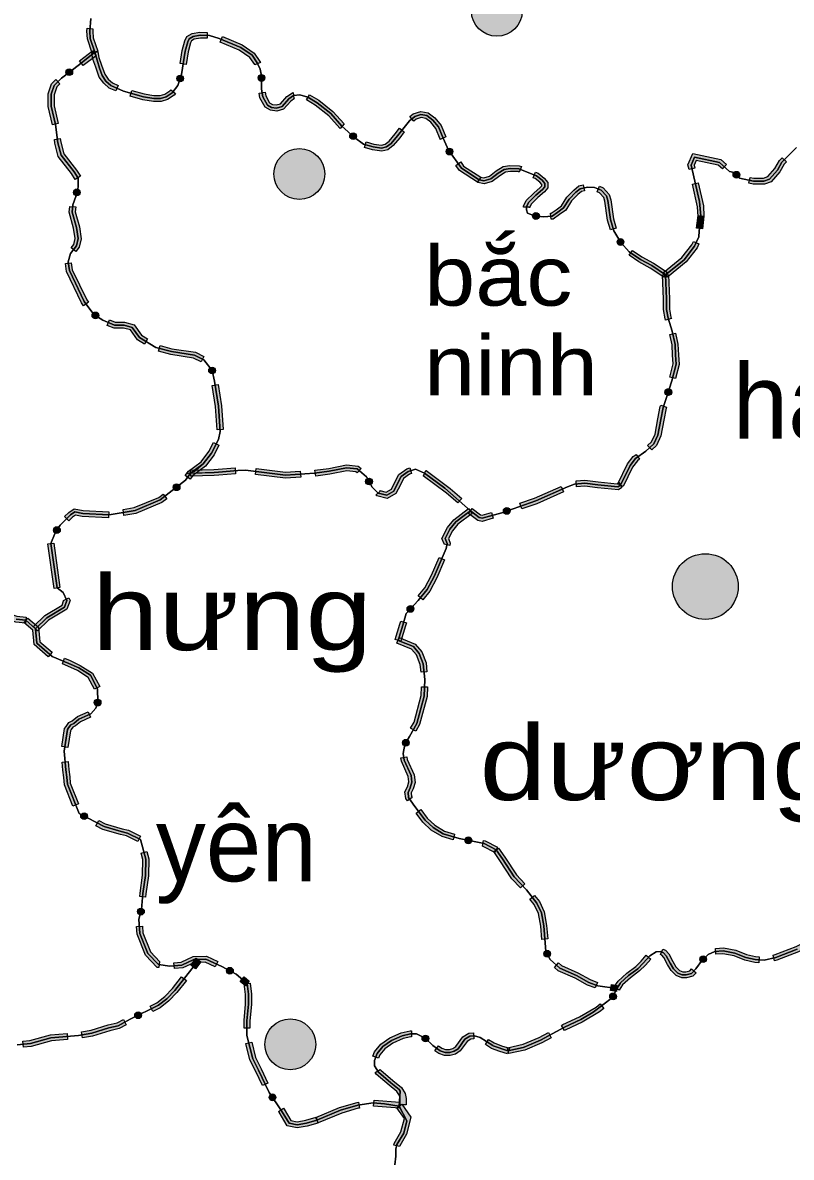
# Model space of a CAD drawing. Header units: metres. Extents: x -835890 to 1024355, y 79891 to 2211954.
# Drawn here: x -219920 to -168490, y 1838822 to 1914782 of the extents above; entities that cross this region are included whole.
import ezdxf
from ezdxf.enums import TextEntityAlignment as Align

# ---------------------------------------------------------------- set-up
doc = ezdxf.new("R2010")
doc.units = ezdxf.units.M
doc.header["$LTSCALE"] = 2200
for name, color, linetype, lineweight in [('10', 7, 'Continuous', 13), ('12', 7, 'Continuous', 13), ('13', 7, 'Continuous', 13), ('14', 7, 'Continuous', 13), ('16', 7, 'Continuous', 13), ('37', 7, 'Continuous', 13), ('8', 7, 'Continuous', 13)]:
    doc.layers.add(name, color=color, linetype=linetype, lineweight=lineweight)
doc.layers.add('3', color=7, linetype='Continuous')

msp = doc.modelspace()

# ---------------------------------------------------------------- hatches: boundary and pattern name
at = {"layer": '37'}
for points in [[(-215219, 1914376), (-215231, 1914217), (-215198, 1913773), (-214901, 1912875), (-215281, 1912749), (-215594, 1913694), (-215632, 1914217), (-215618, 1914405)], [(-209383, 1912048), (-209247, 1912922), (-209066, 1913557), (-208947, 1913853), (-208572, 1914055), (-208059, 1914153), (-207574, 1914136), (-207588, 1913736), (-208029, 1913752), (-208436, 1913674), (-208630, 1913570), (-208687, 1913428), (-208856, 1912836), (-208987, 1911987)], [(-206545, 1913854), (-205232, 1913296), (-204429, 1912742), (-204049, 1912194), (-204016, 1912124), (-204377, 1911953), (-204396, 1911993), (-204717, 1912454), (-205425, 1912944), (-206701, 1913485)], [(-216126, 1912229), (-215250, 1912892), (-215009, 1912573), (-215885, 1911910)], [(-214893, 1912841), (-214835, 1912448), (-214645, 1911940), (-214434, 1911329), (-214202, 1911000), (-213915, 1910751), (-213523, 1910580), (-213683, 1910214), (-214131, 1910409), (-214501, 1910729), (-214794, 1911145), (-215021, 1911804), (-215225, 1912347), (-215289, 1912783)], [(-216624, 1911602, 1), (-216983, 1911330, 1)], [(-209315, 1911255, 1), (-209453, 1910827, 1)], [(-203938, 1910860, 1), (-203938, 1911310, 1)], [(-217929, 1907946), (-218208, 1909180), (-218208, 1910027), (-217985, 1910696), (-217712, 1910969), (-217429, 1910687), (-217635, 1910480), (-217808, 1909962), (-217808, 1909224), (-217539, 1908034)], [(-212607, 1910250), (-211788, 1910009), (-211138, 1909904), (-210723, 1909904), (-210407, 1909997), (-210065, 1910225), (-210009, 1910297), (-209694, 1910050), (-209790, 1909928), (-210236, 1909630), (-210665, 1909504), (-211170, 1909504), (-211877, 1909618), (-212721, 1909867)], [(-203699, 1910121), (-203659, 1909882), (-203397, 1909414), (-203206, 1909307), (-202957, 1909274), (-202679, 1909355), (-202243, 1909834), (-201876, 1910096), (-201821, 1910102), (-201780, 1909704), (-201729, 1909709), (-201976, 1909533), (-202459, 1909003), (-202926, 1908866), (-203334, 1908920), (-203691, 1909120), (-204042, 1909747), (-204093, 1910056)], [(-200722, 1909956), (-200112, 1909585), (-199169, 1908844), (-198419, 1908005), (-198419, 1908005), (-198688, 1907709), (-198704, 1907723), (-199444, 1908551), (-200340, 1909256), (-200930, 1909614)], [(-194011, 1908496), (-193785, 1908679), (-193288, 1908836), (-192785, 1908755), (-192332, 1908403), (-191927, 1907902), (-191611, 1907133), (-191611, 1907134), (-191975, 1906967), (-191978, 1906974), (-192275, 1907696), (-192614, 1908115), (-192950, 1908376), (-193258, 1908426), (-193592, 1908321), (-193759, 1908186)], [(-197647, 1907033, 1), (-197980, 1907336, 1)], [(-196934, 1906815), (-196425, 1906657), (-195912, 1906578), (-195664, 1906645), (-195406, 1906847), (-195005, 1907333), (-194697, 1907716), (-194385, 1907466), (-194694, 1907081), (-195125, 1906559), (-195481, 1906279), (-195890, 1906170), (-196515, 1906267), (-197053, 1906433)], [(-216400, 1904295), (-216647, 1904683), (-217538, 1905816), (-217769, 1906708), (-217803, 1906972), (-217406, 1907024), (-217376, 1906784), (-217171, 1905997), (-216320, 1904914), (-216063, 1904510)], [(-191226, 1905969, 1), (-191488, 1906335, 1)], [(-173103, 1904990), (-173387, 1905244), (-174849, 1905558), (-174991, 1905235), (-174944, 1905034), (-175334, 1904944), (-175410, 1905274), (-175085, 1906017), (-173199, 1905613), (-172836, 1905288)], [(-190612, 1905456), (-190417, 1905185), (-189261, 1904438), (-189478, 1904102), (-190698, 1904890), (-190937, 1905223)], [(-189232, 1904415), (-189264, 1904446), (-189061, 1904402), (-188687, 1904510), (-188228, 1904864), (-187769, 1905154), (-187315, 1905230), (-186691, 1905206), (-186542, 1905146), (-186691, 1904775), (-186775, 1904809), (-187290, 1904828), (-187624, 1904773), (-187998, 1904536), (-188503, 1904146), (-189048, 1903990), (-189458, 1904078), (-189508, 1904126)], [(-168816, 1905457), (-168958, 1905316), (-169255, 1904788), (-169835, 1904135), (-170283, 1903972), (-171038, 1903972), (-171323, 1904033), (-171239, 1904424), (-170996, 1904372), (-170353, 1904372), (-170067, 1904476), (-169582, 1905022), (-169279, 1905560), (-169099, 1905740)], [(-185614, 1904775), (-185428, 1904700), (-185025, 1904383), (-184792, 1904091), (-184792, 1903733), (-185000, 1903466), (-185448, 1903085), (-185901, 1902632), (-186019, 1902396), (-186019, 1902424), (-186419, 1902424), (-186419, 1902490), (-186230, 1902868), (-185719, 1903379), (-185291, 1903744), (-185192, 1903871), (-185192, 1903951), (-185309, 1904097), (-185630, 1904350), (-185763, 1904403)], [(-172315, 1904771, 1), (-172011, 1904439, 1)], [(-216239, 1903639, 1), (-216348, 1903202, 1)], [(-184597, 1902022), (-184559, 1902025), (-184232, 1902255), (-183871, 1902517), (-183508, 1903093), (-183049, 1903575), (-182718, 1903855), (-182419, 1903920), (-182334, 1903529), (-182536, 1903486), (-182774, 1903284), (-183191, 1902846), (-183573, 1902238), (-184000, 1901930), (-184418, 1901634), (-184568, 1901623)], [(-181327, 1903831), (-181086, 1903728), (-180674, 1903290), (-180569, 1902923), (-180394, 1901653), (-180207, 1901030), (-180591, 1900915), (-180786, 1901568), (-180962, 1902840), (-181032, 1903087), (-181321, 1903393), (-181485, 1903464)], [(-174721, 1904059), (-174368, 1902520), (-174332, 1901831), (-174731, 1901809), (-174766, 1902464), (-175111, 1903970)], [(-216681, 1899715), (-216509, 1899939), (-216410, 1900334), (-216521, 1901035), (-216805, 1902088), (-216772, 1902481), (-216373, 1902447), (-216400, 1902124), (-216129, 1901119), (-216003, 1900316), (-216141, 1899761), (-216364, 1899471)], [(-185355, 1901816, 1), (-185802, 1901866, 1)], [(-174823, 1901031), (-174730, 1901877), (-174333, 1901834), (-174425, 1900988)], [(-179800, 1899908, 1), (-180031, 1900294, 1)], [(-177035, 1898060), (-175809, 1899051), (-175142, 1899919), (-175045, 1900133), (-174680, 1899969), (-174796, 1899712), (-175521, 1898769), (-176784, 1897749)], [(-179121, 1899541), (-178482, 1899108), (-177716, 1898692), (-176797, 1898070), (-177021, 1897739), (-177924, 1898350), (-178691, 1898766), (-179345, 1899209)], [(-215844, 1895835), (-215983, 1896021), (-216994, 1898129), (-217065, 1898657), (-216668, 1898710), (-216606, 1898245), (-215639, 1896229), (-215524, 1896075)], [(-176709, 1897912), (-176650, 1896289), (-176650, 1895610), (-176540, 1895060), (-176516, 1894979), (-176899, 1894863), (-176929, 1894962), (-177050, 1895570), (-177050, 1896281), (-177109, 1897897)], [(-215243, 1895310, 1), (-214868, 1895061, 1)], [(-211767, 1893266), (-212249, 1893560), (-212708, 1894209), (-213167, 1894341), (-213811, 1894341), (-214258, 1894520), (-214110, 1894891), (-213734, 1894741), (-213111, 1894741), (-212462, 1894555), (-211971, 1893858), (-211559, 1893608)], [(-176234, 1894003), (-176073, 1893263), (-176034, 1892553), (-175993, 1891904), (-176237, 1890960), (-176624, 1891060), (-176396, 1891943), (-176433, 1892529), (-176471, 1893209), (-176625, 1893918)], [(-207983, 1892074), (-208490, 1892328), (-210014, 1892562), (-210835, 1892784), (-210731, 1893170), (-209931, 1892954), (-208367, 1892714), (-207804, 1892432)], [(-207387, 1891678, 1), (-207111, 1891323, 1)], [(-206916, 1887530), (-207025, 1889085), (-207242, 1890493), (-206846, 1890554), (-206627, 1889130), (-206517, 1887558)], [(-176784, 1889837, 1), (-176650, 1890267, 1)], [(-176847, 1889038), (-176869, 1888976), (-177020, 1888181), (-177218, 1887114), (-177515, 1886477), (-177833, 1886181), (-178105, 1886474), (-177844, 1886717), (-177602, 1887237), (-177413, 1888255), (-177256, 1889081), (-177224, 1889171)], [(-209042, 1884459), (-208825, 1884757), (-207980, 1885390), (-207455, 1886070), (-207149, 1886681), (-206791, 1886502), (-207114, 1885856), (-207697, 1885102), (-208538, 1884473), (-208719, 1884224)], [(-178642, 1885551), (-178786, 1885450), (-179110, 1885032), (-179749, 1883735), (-180108, 1883912), (-179451, 1885246), (-179065, 1885742), (-178873, 1885878)], [(-208688, 1884815), (-207129, 1884864), (-206838, 1884887), (-205703, 1884979), (-205671, 1884580), (-206806, 1884488), (-207107, 1884464), (-208675, 1884415)], [(-201320, 1884352), (-202342, 1884282), (-204341, 1884531), (-204291, 1884928), (-202331, 1884684), (-201347, 1884751)], [(-197540, 1884641), (-197628, 1884715), (-198237, 1884773), (-199371, 1884552), (-200310, 1884427), (-200363, 1884823), (-199436, 1884947), (-198257, 1885176), (-197466, 1885101), (-197282, 1884947)], [(-193903, 1884601), (-194041, 1884559), (-194439, 1884275), (-194651, 1883836), (-194946, 1883266), (-195533, 1882931), (-196231, 1883095), (-196281, 1883144), (-195998, 1883428), (-196029, 1883459), (-195594, 1883356), (-195247, 1883554), (-195009, 1884015), (-194755, 1884542), (-194219, 1884923), (-194017, 1884984)], [(-190798, 1882630), (-191564, 1883294), (-193131, 1884451), (-193112, 1884442), (-192950, 1884808), (-192929, 1884799), (-191314, 1883606), (-190536, 1882932)], [(-209443, 1883818, 1), (-209798, 1883541, 1)], [(-196854, 1884265, 1), (-196639, 1883870, 1)], [(-179819, 1883656), (-180054, 1883504), (-181462, 1883651), (-182307, 1883744), (-182868, 1883707), (-182894, 1884106), (-182298, 1884145), (-181419, 1884049), (-180153, 1883917), (-180037, 1883992)], [(-213208, 1882195), (-212456, 1882317), (-210814, 1883003), (-210532, 1883223), (-210286, 1882907), (-210611, 1882654), (-212346, 1881930), (-213144, 1881800)], [(-183730, 1883376), (-185516, 1882577), (-186519, 1882230), (-186650, 1882608), (-185663, 1882949), (-183894, 1883741)], [(-187742, 1882020, 1), (-187317, 1882167, 1)], [(-217124, 1881712), (-216844, 1881996), (-216477, 1882241), (-215883, 1882126), (-214154, 1882042), (-214173, 1881643), (-215931, 1881728), (-216392, 1881817), (-216588, 1881687), (-216839, 1881431)], [(-189841, 1881934), (-190794, 1881218), (-191169, 1880767), (-191430, 1880239), (-191307, 1879932), (-191336, 1879786), (-191728, 1879865), (-191722, 1879894), (-191867, 1880256), (-191506, 1880987), (-191072, 1881509), (-190081, 1882254)], [(-188430, 1881607), (-189177, 1881394), (-189455, 1881463), (-190081, 1881934), (-189841, 1882254), (-189280, 1881832), (-189184, 1881808), (-188540, 1881992)], [(-217502, 1881000, 1), (-217758, 1880630, 1)], [(-217821, 1876913), (-218243, 1879883), (-217847, 1879940), (-217425, 1876969)], [(-191692, 1878812), (-192205, 1877617), (-192687, 1876722), (-193155, 1876150), (-193465, 1876403), (-193021, 1876945), (-192565, 1877791), (-192060, 1878970)], [(-219200, 1874357), (-218433, 1875093), (-217287, 1875788), (-217182, 1876082), (-217192, 1876102), (-216830, 1876272), (-216750, 1876103), (-216958, 1875520), (-218188, 1874774), (-218923, 1874069)], [(-194130, 1875367, 1), (-193825, 1875698, 1)], [(-222606, 1875375), (-222225, 1875397), (-221319, 1875352), (-220813, 1875214), (-220304, 1875044), (-219686, 1874974), (-219731, 1874576), (-220391, 1874652), (-220929, 1874831), (-221383, 1874955), (-222223, 1874997), (-222582, 1874976)], [(-219577, 1874926), (-218870, 1874311), (-218776, 1873341), (-217954, 1872630), (-218215, 1872327), (-219159, 1873143), (-219252, 1874114), (-219840, 1874624)], [(-194239, 1874610), (-194303, 1874399), (-194613, 1873373), (-194996, 1873489), (-194686, 1874515), (-194621, 1874726)], [(-194729, 1873616), (-193655, 1873179), (-193221, 1872658), (-192933, 1871918), (-192871, 1871334), (-193268, 1871292), (-193325, 1871823), (-193570, 1872453), (-193898, 1872846), (-194880, 1873246)], [(-217114, 1872230), (-216741, 1872074), (-216066, 1871756), (-215244, 1871236), (-214760, 1870344), (-215112, 1870154), (-215546, 1870954), (-216259, 1871405), (-216904, 1871709), (-217268, 1871861)], [(-192832, 1870309), (-192854, 1869671), (-193362, 1867797), (-193616, 1867348), (-193964, 1867544), (-193735, 1867950), (-193252, 1869731), (-193232, 1870323)], [(-214984, 1869049, 1), (-214830, 1869472, 1)], [(-215378, 1868282), (-216051, 1867986), (-216392, 1867702), (-216574, 1867619), (-216685, 1867455), (-216731, 1867381), (-216903, 1866263), (-217298, 1866324), (-217114, 1867523), (-217021, 1867673), (-216842, 1867936), (-216607, 1868043), (-216264, 1868329), (-215540, 1868648)], [(-194396, 1866381, 1), (-194172, 1866772, 1)], [(-194223, 1865640), (-194192, 1865458), (-193734, 1864427), (-193668, 1863925), (-193799, 1863486), (-193933, 1863219), (-193907, 1862984), (-193852, 1862905), (-194182, 1862678), (-194293, 1862840), (-194343, 1863292), (-194172, 1863634), (-194075, 1863957), (-194123, 1864317), (-194579, 1865342), (-194617, 1865575)], [(-216885, 1865316), (-216839, 1864784), (-216774, 1864304), (-216735, 1863859), (-216191, 1862487), (-216563, 1862339), (-217128, 1863766), (-217171, 1864260), (-217237, 1864740), (-217283, 1865282)], [(-215613, 1861556, 1), (-216012, 1861764, 1)], [(-193277, 1862097), (-192847, 1861523), (-192342, 1861054), (-191697, 1860659), (-191017, 1860465), (-191127, 1860080), (-191859, 1860290), (-192585, 1860733), (-193145, 1861254), (-193597, 1861857)], [(-214833, 1861375), (-214402, 1861150), (-213272, 1860817), (-212840, 1860719), (-212045, 1860321), (-212224, 1859963), (-212975, 1860339), (-213373, 1860429), (-214552, 1860778), (-215018, 1861021)], [(-189879, 1859999, 1), (-190320, 1860089, 1)], [(-189080, 1860040), (-188970, 1860017), (-188145, 1859585), (-188331, 1859231), (-189105, 1859637), (-189160, 1859648)], [(-188073, 1859521), (-187653, 1858910), (-186882, 1857723), (-186322, 1857137), (-186611, 1856861), (-187197, 1857474), (-187986, 1858687), (-188403, 1859295)], [(-211605, 1859288), (-211471, 1858814), (-211506, 1857668), (-211673, 1856457), (-211693, 1856246), (-212092, 1856283), (-212071, 1856503), (-211905, 1857702), (-211873, 1858764), (-211990, 1859180)], [(-185664, 1856359), (-185345, 1855952), (-185020, 1855260), (-184862, 1854349), (-184781, 1853444), (-185180, 1853408), (-185259, 1854297), (-185405, 1855138), (-185688, 1855741), (-185979, 1856113)], [(-212065, 1855055, 1), (-211951, 1855490, 1)], [(-211907, 1854304), (-211875, 1853848), (-211367, 1852575), (-210741, 1851918), (-210758, 1851920), (-210810, 1851523), (-210933, 1851539), (-211710, 1852355), (-212270, 1853758), (-212306, 1854277)], [(-169706, 1852366), (-169573, 1852395), (-168175, 1852938), (-166992, 1853516), (-166816, 1853157), (-168015, 1852571), (-169456, 1852012), (-169619, 1851975)], [(-184722, 1852249, 1), (-184929, 1852649, 1)], [(-177090, 1852765), (-176910, 1852688), (-176691, 1852433), (-176423, 1851926), (-176207, 1851575), (-175963, 1851330), (-175747, 1851244), (-175550, 1851244), (-175285, 1851310), (-175162, 1851445), (-174866, 1851176), (-175070, 1850952), (-175501, 1850844), (-175825, 1850844), (-176188, 1850990), (-176523, 1851325), (-176771, 1851727), (-177024, 1852206), (-177153, 1852357), (-177247, 1852397)], [(-173571, 1852811), (-173035, 1852839), (-172211, 1852686), (-171483, 1852395), (-170878, 1852258), (-170637, 1852246), (-170656, 1851847), (-170932, 1851860), (-171602, 1852012), (-172322, 1852300), (-173062, 1852437), (-173550, 1852412)], [(-209808, 1851851), (-209319, 1851891), (-208513, 1852261), (-207624, 1852298), (-206864, 1851942), (-207034, 1851580), (-207705, 1851895), (-208418, 1851865), (-209216, 1851499), (-209774, 1851452)], [(-208668, 1851691), (-208312, 1852149), (-207996, 1851903), (-208352, 1851446)], [(-180336, 1850238), (-180081, 1850625), (-179506, 1851140), (-178902, 1851601), (-178539, 1851964), (-178195, 1852354), (-177895, 1852089), (-178247, 1851690), (-178638, 1851299), (-179251, 1850832), (-179776, 1850362), (-180001, 1850018)], [(-174228, 1852247, 1), (-174552, 1851934, 1)], [(-205855, 1851211, 1), (-206254, 1851418, 1)], [(-184072, 1851837), (-183866, 1851655), (-182782, 1851169), (-181951, 1850715), (-181467, 1850534), (-181607, 1850159), (-182118, 1850350), (-182960, 1850811), (-184085, 1851315), (-184337, 1851537)], [(-211388, 1848948), (-210938, 1849168), (-210414, 1849587), (-209901, 1850122), (-209285, 1850906), (-208970, 1850658), (-209598, 1849860), (-210144, 1849291), (-210723, 1848828), (-211212, 1848589)], [(-205104, 1850905), (-204761, 1850608), (-205023, 1850306), (-205366, 1850602)], [(-204694, 1850482), (-204602, 1849748), (-204602, 1849062), (-204712, 1847956), (-204712, 1847468), (-205112, 1847468), (-205112, 1847976), (-205002, 1849082), (-205002, 1849723), (-205091, 1850432)], [(-180526, 1850380), (-180141, 1850326), (-180196, 1849930), (-180581, 1849984)], [(-180320, 1849801, 1), (-180510, 1849392, 1)], [(-183866, 1847653), (-183767, 1847707), (-182670, 1848227), (-181558, 1848883), (-181276, 1849096), (-181035, 1848777), (-181335, 1848550), (-182482, 1847873), (-183586, 1847350), (-183674, 1847302)], [(-211997, 1848429, 1), (-212401, 1848231, 1)], [(-215979, 1847214), (-215347, 1847325), (-214202, 1847687), (-213604, 1847815), (-213185, 1848048), (-212991, 1847698), (-213462, 1847436), (-214099, 1847300), (-215251, 1846936), (-215909, 1846820)], [(-219904, 1846588), (-219435, 1846643), (-218066, 1847013), (-216954, 1847108), (-216920, 1846709), (-217996, 1846617), (-219359, 1846249), (-219858, 1846191)], [(-196486, 1845595), (-196381, 1845876), (-195966, 1846387), (-195348, 1846820), (-194587, 1847155), (-193995, 1847279), (-193900, 1847279), (-193900, 1846879), (-193954, 1846879), (-194463, 1846772), (-195151, 1846469), (-195691, 1846091), (-196029, 1845675), (-196112, 1845455)], [(-192811, 1846620, 1), (-193138, 1846929, 1)], [(-192105, 1846285), (-191882, 1846128), (-191622, 1846033), (-191368, 1846033), (-191135, 1846103), (-190929, 1846241), (-190464, 1846880), (-190072, 1847129), (-189763, 1847157), (-189727, 1846759), (-189940, 1846739), (-190185, 1846583), (-190647, 1845948), (-190963, 1845737), (-191309, 1845633), (-191692, 1845633), (-192069, 1845770), (-192335, 1845958)], [(-188743, 1846714), (-188380, 1846477), (-187872, 1846289), (-187357, 1846137), (-187470, 1845753), (-187998, 1845909), (-188561, 1846117), (-188962, 1846380)], [(-187485, 1846159), (-186431, 1846387), (-185357, 1846839), (-184743, 1847174), (-184552, 1846823), (-185183, 1846478), (-186310, 1846003), (-187400, 1845768)], [(-204596, 1846531), (-204337, 1845493), (-203960, 1844738), (-203508, 1843796), (-203868, 1843623), (-204319, 1844562), (-204715, 1845354), (-204984, 1846435)], [(-194667, 1842328), (-194667, 1842714), (-194715, 1842952), (-194881, 1843238), (-195405, 1843651), (-196271, 1844397), (-196333, 1844494), (-195997, 1844711), (-195966, 1844662), (-195151, 1843960), (-194574, 1843505), (-194335, 1843095), (-194267, 1842754), (-194267, 1842328)], [(-203078, 1842651, 1), (-203331, 1843023, 1)], [(-202477, 1842123), (-202426, 1842049), (-201972, 1841291), (-201545, 1841205), (-200985, 1841307), (-200284, 1841503), (-200176, 1841118), (-200895, 1840917), (-201549, 1840798), (-202225, 1840933), (-202764, 1841833), (-202807, 1841898)], [(-200307, 1841495), (-198711, 1842160), (-197549, 1842501), (-197441, 1842517), (-197382, 1842122), (-197463, 1842110), (-198577, 1841782), (-200153, 1841126)], [(-196406, 1842654), (-194684, 1842516), (-194717, 1842117), (-196438, 1842255)], [(-194557, 1842371), (-193950, 1841507), (-194238, 1840369), (-194689, 1839596), (-194701, 1839545), (-195091, 1839631), (-195066, 1839744), (-194612, 1840522), (-194383, 1841427), (-194884, 1842141)]]:
    msp.add_hatch(color=256, dxfattribs=at).paths.add_polyline_path(points)
at = {"layer": '8'}
for points in [[(-186491, 1915572, 1), (-189891, 1915572, 1)], [(-199706, 1904653, 1), (-203106, 1904653, 1)], [(-172042, 1877035, 1), (-176440, 1877035, 1)], [(-200315, 1846383, 1), (-203715, 1846383, 1)]]:
    msp.add_hatch(color=256, dxfattribs=at).paths.add_polyline_path(points)

# ---------------------------------------------------------------- linework, layer by layer
at = {"layer": '10'}
for points in [[(-205007, 1884816), (-205521, 1884793), (-206822, 1884687), (-207118, 1884664), (-208891, 1884608), (-208458, 1884725), (-207838, 1885246), (-207285, 1885963), (-206828, 1886875), (-206707, 1887405), (-206826, 1889107), (-207083, 1890778), (-207241, 1891491), (-207796, 1892204), (-208429, 1892521), (-209973, 1892758), (-211002, 1893036), (-212110, 1893709), (-212585, 1894382), (-213139, 1894541), (-213772, 1894541), (-214564, 1894858), (-215158, 1895254), (-215811, 1896125), (-216800, 1898187), (-216879, 1898781), (-216721, 1899335), (-216325, 1899850), (-216206, 1900325), (-216325, 1901077), (-216602, 1902106), (-216563, 1902581), (-216365, 1903136), (-216206, 1903769), (-216206, 1904363), (-216484, 1904798), (-217355, 1905907), (-217572, 1906746), (-217731, 1907974), (-218008, 1909202), (-218008, 1909994), (-217810, 1910588), (-217335, 1911064), (-216130, 1911976), (-215091, 1912812), (-214785, 1911732), (-214614, 1911237), (-214351, 1910864), (-214023, 1910580), (-213169, 1910208), (-211833, 1909813), (-211154, 1909704), (-210694, 1909704), (-210322, 1909813), (-209927, 1910076), (-209533, 1910580), (-209292, 1911324), (-209051, 1912879), (-208876, 1913492), (-208789, 1913711), (-208504, 1913865), (-208044, 1913952), (-207431, 1913930), (-206774, 1913733), (-205329, 1913120), (-204573, 1912598), (-204223, 1912094), (-204025, 1911677), (-203938, 1911217), (-203938, 1910341), (-203850, 1909815), (-203544, 1909267), (-203270, 1909113), (-202941, 1909070), (-202569, 1909179), (-202109, 1909683), (-201803, 1909902), (-201387, 1909946), (-200839, 1909793), (-200226, 1909420), (-199306, 1908697), (-198562, 1907864), (-197718, 1907097), (-197105, 1906659), (-196470, 1906462), (-195901, 1906374), (-195572, 1906462), (-195266, 1906703), (-194850, 1907207), (-194039, 1908215), (-193689, 1908500), (-193273, 1908631), (-192868, 1908566), (-192473, 1908259), (-192101, 1907799), (-191795, 1907054), (-191422, 1906243), (-190557, 1905038), (-189370, 1904270), (-189361, 1904262), (-189055, 1904196)], [(-189055, 1904196), (-188595, 1904328), (-188113, 1904700), (-187697, 1904963), (-187303, 1905029), (-186733, 1905007), (-185529, 1904525), (-185167, 1904240), (-184992, 1904021), (-184992, 1903802), (-185145, 1903605), (-185583, 1903232), (-186065, 1902750), (-186219, 1902443), (-186219, 1902246), (-186131, 1902027), (-185671, 1901852), (-185080, 1901786), (-184488, 1901830), (-184116, 1902093), (-183722, 1902378), (-183350, 1902969), (-182912, 1903429), (-182627, 1903670), (-182123, 1903780), (-181663, 1903758), (-181204, 1903561), (-180853, 1903188), (-180766, 1902882), (-180590, 1901611), (-180360, 1900844), (-179900, 1900077), (-179331, 1899441), (-178586, 1898937), (-177820, 1898521), (-176909, 1897904), (-176850, 1896285), (-176850, 1895590), (-176735, 1895011), (-176465, 1894123), (-176272, 1893236), (-176233, 1892541), (-176195, 1891923), (-176484, 1890804), (-176831, 1889685), (-177063, 1889028), (-177217, 1888218), (-177410, 1887176), (-177680, 1886597), (-178220, 1886095), (-178925, 1885596), (-179281, 1885139), (-179928, 1883824), (-180103, 1883710), (-181441, 1883850), (-182302, 1883945), (-183004, 1883898), (-183472, 1883710), (-185590, 1882763), (-185590, 1882763), (-187870, 1881976), (-189180, 1881601), (-189367, 1881648), (-189961, 1882094), (-191667, 1883619), (-193030, 1884625), (-193630, 1884891), (-194130, 1884741), (-194597, 1884409), (-194830, 1883926), (-195097, 1883410), (-195564, 1883144), (-196130, 1883277), (-196538, 1883683), (-196914, 1884375), (-197547, 1884908), (-198247, 1884974), (-199404, 1884749), (-200404, 1884616), (-202337, 1884483), (-205007, 1884816)], [(-220348, 1874848), (-219708, 1874775), (-219061, 1874213), (-218967, 1873242), (-217948, 1872361), (-216823, 1871892), (-216162, 1871581), (-215395, 1871095), (-214905, 1870192), (-214886, 1869318), (-215038, 1868899), (-215352, 1868512), (-216158, 1868158), (-216499, 1867872), (-216708, 1867777), (-216853, 1867564), (-216922, 1867452), (-217145, 1866009), (-217038, 1864762), (-216972, 1864282), (-216932, 1863812), (-216147, 1861834), (-214477, 1860964), (-213323, 1860623), (-212907, 1860529), (-212039, 1860094), (-211672, 1858789), (-211705, 1857685), (-211872, 1856480), (-211972, 1855409), (-212139, 1854774), (-212073, 1853803), (-211538, 1852465), (-210837, 1851729), (-210069, 1851628), (-209267, 1851695), (-208466, 1852063), (-208116, 1852075), (-208603, 1851449), (-209750, 1849991), (-210279, 1849439), (-210831, 1848998), (-212739, 1848067), (-213533, 1847626), (-214151, 1847493), (-215299, 1847131), (-216192, 1846973), (-218031, 1846815), (-219397, 1846446), (-220290, 1846341)]]:
    msp.add_lwpolyline(points, dxfattribs=at)
at = {"layer": '12'}
for points in [[(-176465, 1894123), (-176735, 1895011), (-176850, 1895590), (-176850, 1896285), (-176909, 1897904), (-175665, 1898910), (-174969, 1899815), (-174687, 1900443), (-174645, 1900820), (-174533, 1901838), (-174642, 1902820), (-175200, 1905254), (-174967, 1905787), (-173293, 1905429), (-172621, 1904827), (-172302, 1904757), (-171950, 1904372), (-171017, 1904172), (-170318, 1904172), (-169951, 1904305), (-169418, 1904905), (-169119, 1905438), (-168136, 1906420)], [(-168095, 1852754), (-169515, 1852204), (-170297, 1852030), (-170905, 1852059), (-171542, 1852204), (-172266, 1852493), (-173049, 1852638), (-173599, 1852609), (-174062, 1852406), (-174454, 1852030), (-174888, 1851450), (-175178, 1851131), (-175525, 1851044), (-175786, 1851044), (-176076, 1851160), (-176365, 1851450), (-176597, 1851827), (-176858, 1852320), (-177032, 1852522), (-177234, 1852609), (-177524, 1852580), (-177959, 1852320), (-178393, 1851827), (-178770, 1851450), (-179378, 1850986), (-179928, 1850493), (-179952, 1850457), (-180169, 1850128), (-181425, 1850304), (-182034, 1850533), (-182871, 1850990), (-183975, 1851485), (-184622, 1852056), (-184908, 1852609), (-185060, 1854323), (-185212, 1855199), (-185517, 1855846), (-186202, 1856723), (-187039, 1857599), (-187820, 1858799), (-188238, 1859408), (-189038, 1859827), (-190712, 1860170), (-191778, 1860475), (-192463, 1860894), (-192996, 1861389), (-193681, 1862303), (-194100, 1862912), (-194138, 1863255), (-193986, 1863560), (-193872, 1863941), (-193929, 1864372), (-194385, 1865400), (-194462, 1865857), (-194347, 1866466), (-194043, 1866998), (-193548, 1867874), (-193053, 1869701), (-193015, 1870805), (-193129, 1871870), (-193396, 1872556), (-193776, 1873012), (-194804, 1873431), (-194494, 1874457), (-194260, 1875227), (-193456, 1876097), (-192854, 1876833), (-192385, 1877704), (-191582, 1879578), (-191515, 1879913), (-191649, 1880247), (-191338, 1880877), (-190933, 1881364), (-190377, 1881781), (-189961, 1882094), (-189367, 1881648), (-189180, 1881601), (-187870, 1881976), (-185590, 1882763), (-185590, 1882763), (-183472, 1883710), (-183004, 1883898), (-182302, 1883945), (-181441, 1883850), (-180103, 1883710), (-179928, 1883824), (-179281, 1885139), (-178925, 1885596), (-178220, 1886095), (-177680, 1886597), (-177410, 1887176), (-177217, 1888218), (-177063, 1889028), (-176831, 1889685), (-176484, 1890804), (-176195, 1891923), (-176233, 1892541), (-176272, 1893236), (-176465, 1894123)], [(-220290, 1846341), (-219397, 1846446), (-218031, 1846815), (-216192, 1846973), (-215299, 1847131), (-214151, 1847493), (-213533, 1847626), (-212739, 1848067), (-210831, 1848998), (-210279, 1849439), (-209750, 1849991), (-208603, 1851449), (-208116, 1852075), (-207664, 1852097), (-206596, 1851595), (-205627, 1851093), (-204892, 1850457), (-204802, 1849735), (-204802, 1849072), (-204912, 1847966), (-204912, 1846971), (-204526, 1845424), (-204140, 1844650), (-203422, 1843157), (-202595, 1841941), (-202098, 1841112), (-201547, 1841001), (-200940, 1841112), (-200230, 1841310), (-198644, 1841971), (-197506, 1842306), (-196474, 1842459), (-195720, 1842398), (-194720, 1842256), (-194220, 1841256), (-194425, 1840446), (-194878, 1839670), (-194942, 1839378), (-194942, 1838891), (-195029, 1838325)]]:
    msp.add_lwpolyline(points, dxfattribs=at)
at = {"layer": '13'}
for points in [[(-194720, 1842256), (-194661, 1843256), (-194728, 1843371), (-195278, 1843806), (-196118, 1844530), (-196379, 1844935), (-196379, 1845312), (-196205, 1845775), (-195829, 1846239), (-195249, 1846644), (-194525, 1846963), (-193975, 1847079), (-193569, 1847079), (-192990, 1846789), (-192468, 1846297), (-191976, 1845949), (-191657, 1845833), (-191339, 1845833), (-191049, 1845920), (-190788, 1846094), (-190325, 1846731), (-190006, 1846934), (-189687, 1846963), (-189311, 1846847), (-188471, 1846297), (-188442, 1846286), (-187458, 1845960), (-186442, 1846179), (-186371, 1846195), (-185270, 1846659), (-183677, 1847528), (-182576, 1848050), (-181753, 1848536), (-180447, 1849528), (-180169, 1850128), (-179952, 1850457), (-179928, 1850493), (-179378, 1850986), (-178770, 1851450), (-178393, 1851827), (-177959, 1852320), (-177524, 1852580), (-177234, 1852609), (-177032, 1852522), (-176858, 1852320), (-176597, 1851827), (-176365, 1851450), (-176076, 1851160), (-175786, 1851044), (-175525, 1851044), (-175178, 1851131), (-174888, 1851450), (-174454, 1852030), (-174062, 1852406), (-173599, 1852609), (-173049, 1852638), (-172266, 1852493), (-171542, 1852204), (-170905, 1852059), (-170297, 1852030), (-169515, 1852204), (-168095, 1852754)], [(-195029, 1838325), (-194942, 1838891), (-194942, 1839378), (-194878, 1839670), (-194425, 1840446), (-194220, 1841256), (-194720, 1842256)]]:
    msp.add_lwpolyline(points, dxfattribs=at)
at = {"layer": '14'}
msp.add_lwpolyline([(-215369, 1915058), (-215432, 1914217), (-215396, 1913733), (-215396, 1913732), (-215091, 1912812), (-216130, 1911976), (-217335, 1911064), (-217810, 1910588), (-218008, 1909994), (-218008, 1909202), (-217731, 1907974), (-217572, 1906746), (-217355, 1905907), (-216484, 1904798), (-216206, 1904363), (-216206, 1903769), (-216365, 1903136), (-216563, 1902581), (-216602, 1902106), (-216325, 1901077), (-216206, 1900325), (-216325, 1899850), (-216721, 1899335), (-216879, 1898781), (-216800, 1898187), (-215811, 1896125), (-215158, 1895254), (-214564, 1894858), (-213772, 1894541), (-213139, 1894541), (-212585, 1894382), (-212110, 1893709), (-211002, 1893036), (-209973, 1892758), (-208429, 1892521), (-207796, 1892204), (-207241, 1891491), (-207083, 1890778), (-206826, 1889107), (-206707, 1887405), (-206828, 1886875), (-207285, 1885963), (-207838, 1885246), (-208682, 1884615), (-209024, 1884144), (-210713, 1882828), (-212401, 1882123), (-214136, 1881841), (-215907, 1881927), (-216435, 1882029), (-216716, 1881841), (-217405, 1881141), (-217757, 1880632), (-218046, 1879923), (-217623, 1876938), (-217216, 1876625), (-216966, 1876093), (-217123, 1875654), (-218311, 1874933), (-219061, 1874213), (-219708, 1874775), (-220348, 1874848)], dxfattribs=at)
at = {"layer": '16'}
for points in [[(-176909, 1897904), (-177820, 1898521), (-178586, 1898937), (-179331, 1899441), (-179900, 1900077), (-180360, 1900844), (-180590, 1901611), (-180766, 1902882), (-180853, 1903188), (-181204, 1903561), (-181663, 1903758), (-182123, 1903780), (-182627, 1903670), (-182912, 1903429), (-183350, 1902969), (-183722, 1902378), (-184116, 1902093), (-184488, 1901830), (-185080, 1901786), (-185671, 1901852), (-186131, 1902027), (-186219, 1902246), (-186219, 1902443), (-186065, 1902750), (-185583, 1903232), (-185145, 1903605), (-184992, 1903802), (-184992, 1904021), (-185167, 1904240), (-185529, 1904525), (-186733, 1905007), (-187303, 1905029), (-187697, 1904963), (-188113, 1904700), (-188595, 1904328), (-189055, 1904196), (-189361, 1904262), (-189370, 1904270), (-190557, 1905038), (-191422, 1906243), (-191795, 1907054), (-192101, 1907799), (-192473, 1908259), (-192868, 1908566), (-193273, 1908631), (-193689, 1908500), (-194039, 1908215), (-194850, 1907207), (-195266, 1906703), (-195572, 1906462), (-195901, 1906374), (-196470, 1906462), (-197105, 1906659), (-197718, 1907097), (-198562, 1907864), (-199306, 1908697), (-200226, 1909420), (-200839, 1909793), (-201387, 1909946), (-201803, 1909902), (-202109, 1909683), (-202569, 1909179), (-202941, 1909070), (-203270, 1909113), (-203544, 1909267), (-203850, 1909815), (-203938, 1910341), (-203938, 1911217), (-204025, 1911677), (-204223, 1912094), (-204573, 1912598), (-205329, 1913120), (-206774, 1913733), (-207431, 1913930), (-208044, 1913952), (-208504, 1913865), (-208789, 1913711), (-208876, 1913492), (-209051, 1912879), (-209292, 1911324), (-209533, 1910580), (-209927, 1910076), (-210322, 1909813), (-210694, 1909704), (-211154, 1909704), (-211833, 1909813), (-213169, 1910208), (-214023, 1910580), (-214351, 1910864), (-214614, 1911237), (-214785, 1911732), (-215091, 1912812), (-215396, 1913732), (-215396, 1913733), (-215432, 1914217), (-215369, 1915058)], [(-168136, 1906420), (-169119, 1905438), (-169418, 1904905), (-169951, 1904305), (-170318, 1904172), (-171017, 1904172), (-171950, 1904372), (-172302, 1904757), (-172621, 1904827), (-173293, 1905429), (-174967, 1905787), (-175200, 1905254), (-174642, 1902820), (-174533, 1901838), (-174645, 1900820), (-174687, 1900443), (-174969, 1899815), (-175665, 1898910), (-176909, 1897904)], [(-194728, 1843371), (-194661, 1843256), (-194720, 1842256), (-195720, 1842398), (-196474, 1842459), (-197506, 1842306), (-198644, 1841971), (-200230, 1841310), (-200940, 1841112), (-201547, 1841001), (-202098, 1841112), (-202595, 1841941), (-203422, 1843157), (-204140, 1844650), (-204526, 1845424), (-204912, 1846971), (-204912, 1847966), (-204802, 1849072), (-204802, 1849735), (-204892, 1850457), (-205627, 1851093), (-206596, 1851595), (-207664, 1852097), (-208116, 1852075), (-208466, 1852063), (-209267, 1851695), (-210069, 1851628), (-210837, 1851729), (-211538, 1852465), (-212073, 1853803), (-212139, 1854774), (-211972, 1855409), (-211872, 1856480), (-211705, 1857685), (-211672, 1858789), (-212039, 1860094), (-212907, 1860529), (-213323, 1860623), (-214477, 1860964), (-216147, 1861834), (-216932, 1863812), (-216972, 1864282), (-217038, 1864762), (-217145, 1866009), (-216922, 1867452), (-216853, 1867564), (-216708, 1867777), (-216499, 1867872), (-216158, 1868158), (-215352, 1868512), (-215038, 1868899), (-214886, 1869318), (-214905, 1870192), (-215395, 1871095), (-216162, 1871581), (-216823, 1871892), (-217948, 1872361), (-218967, 1873242), (-219061, 1874213), (-218311, 1874933), (-217123, 1875654), (-216966, 1876093), (-217216, 1876625), (-217623, 1876938), (-218046, 1879923), (-217757, 1880632), (-217405, 1881141), (-216716, 1881841), (-216435, 1882029), (-215907, 1881927), (-214136, 1881841), (-212401, 1882123), (-210713, 1882828), (-209024, 1884144), (-208682, 1884615)], [(-208682, 1884615), (-207118, 1884664), (-206822, 1884687), (-205521, 1884793), (-205007, 1884816), (-202337, 1884483), (-200404, 1884616), (-199404, 1884749), (-198247, 1884974), (-197547, 1884908), (-196914, 1884375), (-196538, 1883683), (-196130, 1883277), (-195564, 1883144), (-195097, 1883410), (-194830, 1883926), (-194597, 1884409), (-194130, 1884741), (-193630, 1884891), (-193030, 1884625), (-191667, 1883619), (-189961, 1882094), (-190377, 1881781), (-190933, 1881364), (-191338, 1880877), (-191649, 1880247), (-191515, 1879913), (-191582, 1879578), (-192385, 1877704), (-192854, 1876833), (-193456, 1876097), (-194260, 1875227), (-194494, 1874457), (-194804, 1873431), (-193776, 1873012), (-193396, 1872556), (-193129, 1871870), (-193015, 1870805), (-193053, 1869701), (-193548, 1867874), (-194043, 1866998), (-194347, 1866466), (-194462, 1865857), (-194385, 1865400), (-193929, 1864372), (-193872, 1863941), (-193986, 1863560), (-194138, 1863255), (-194100, 1862912), (-193681, 1862303), (-192996, 1861389), (-192463, 1860894), (-191778, 1860475), (-190712, 1860170), (-189038, 1859827), (-188238, 1859408), (-187820, 1858799), (-187039, 1857599), (-186202, 1856723), (-185517, 1855846), (-185212, 1855199), (-185060, 1854323), (-184908, 1852609), (-184622, 1852056), (-183975, 1851485), (-182871, 1850990), (-182034, 1850533), (-181425, 1850304), (-180169, 1850128), (-180447, 1849528), (-181753, 1848536), (-182576, 1848050), (-183677, 1847528), (-185270, 1846659), (-186371, 1846195), (-186442, 1846179), (-187458, 1845960), (-188442, 1846286), (-188471, 1846297), (-189311, 1846847), (-189687, 1846963), (-190006, 1846934), (-190325, 1846731), (-190788, 1846094), (-191049, 1845920), (-191339, 1845833), (-191657, 1845833), (-191976, 1845949), (-192468, 1846297), (-192990, 1846789), (-193569, 1847079), (-193975, 1847079), (-194525, 1846963), (-195249, 1846644), (-195829, 1846239), (-196205, 1845775), (-196379, 1845312), (-196379, 1844935), (-196118, 1844530), (-195278, 1843806), (-194728, 1843371)]]:
    msp.add_lwpolyline(points, dxfattribs=at)
at = {"layer": '37'}
for points in [[(-215219, 1914376), (-215231, 1914217), (-215198, 1913773), (-214901, 1912875), (-215281, 1912749), (-215594, 1913694), (-215632, 1914217), (-215618, 1914405)], [(-209383, 1912048), (-209247, 1912922), (-209066, 1913557), (-208947, 1913853), (-208572, 1914055), (-208059, 1914153), (-207574, 1914136), (-207588, 1913736), (-208029, 1913752), (-208436, 1913674), (-208630, 1913570), (-208687, 1913428), (-208856, 1912836), (-208987, 1911987)], [(-206545, 1913854), (-205232, 1913296), (-204429, 1912742), (-204049, 1912194), (-204016, 1912124), (-204377, 1911953), (-204396, 1911993), (-204717, 1912454), (-205425, 1912944), (-206701, 1913485)], [(-216126, 1912229), (-215250, 1912892), (-215009, 1912573), (-215885, 1911910)], [(-214893, 1912841), (-214835, 1912448), (-214645, 1911940), (-214434, 1911329), (-214202, 1911000), (-213915, 1910751), (-213523, 1910580), (-213683, 1910214), (-214131, 1910409), (-214501, 1910729), (-214794, 1911145), (-215021, 1911804), (-215225, 1912347), (-215289, 1912783)], [(-217929, 1907946), (-218208, 1909180), (-218208, 1910027), (-217985, 1910696), (-217712, 1910969), (-217429, 1910687), (-217635, 1910480), (-217808, 1909962), (-217808, 1909224), (-217539, 1908034)], [(-212607, 1910250), (-211788, 1910009), (-211138, 1909904), (-210723, 1909904), (-210407, 1909997), (-210065, 1910225), (-210009, 1910297), (-209694, 1910050), (-209790, 1909928), (-210236, 1909630), (-210665, 1909504), (-211170, 1909504), (-211877, 1909618), (-212721, 1909867)], [(-203699, 1910121), (-203659, 1909882), (-203397, 1909414), (-203206, 1909307), (-202957, 1909274), (-202679, 1909355), (-202243, 1909834), (-201876, 1910096), (-201821, 1910102), (-201780, 1909704), (-201729, 1909709), (-201976, 1909533), (-202459, 1909003), (-202926, 1908866), (-203334, 1908920), (-203691, 1909120), (-204042, 1909747), (-204093, 1910056)], [(-200722, 1909956), (-200112, 1909585), (-199169, 1908844), (-198419, 1908005), (-198419, 1908005), (-198688, 1907709), (-198704, 1907723), (-199444, 1908551), (-200340, 1909256), (-200930, 1909614)], [(-194011, 1908496), (-193785, 1908679), (-193288, 1908836), (-192785, 1908755), (-192332, 1908403), (-191927, 1907902), (-191611, 1907133), (-191611, 1907134), (-191975, 1906967), (-191978, 1906974), (-192275, 1907696), (-192614, 1908115), (-192950, 1908376), (-193258, 1908426), (-193592, 1908321), (-193759, 1908186)], [(-196934, 1906815), (-196425, 1906657), (-195912, 1906578), (-195664, 1906645), (-195406, 1906847), (-195005, 1907333), (-194697, 1907716), (-194385, 1907466), (-194694, 1907081), (-195125, 1906559), (-195481, 1906279), (-195890, 1906170), (-196515, 1906267), (-197053, 1906433)], [(-216400, 1904295), (-216647, 1904683), (-217538, 1905816), (-217769, 1906708), (-217803, 1906972), (-217406, 1907024), (-217376, 1906784), (-217171, 1905997), (-216320, 1904914), (-216063, 1904510)], [(-173103, 1904990), (-173387, 1905244), (-174849, 1905558), (-174991, 1905235), (-174944, 1905034), (-175334, 1904944), (-175410, 1905274), (-175085, 1906017), (-173199, 1905613), (-172836, 1905288)], [(-190612, 1905456), (-190417, 1905185), (-189261, 1904438), (-189478, 1904102), (-190698, 1904890), (-190937, 1905223)], [(-189232, 1904415), (-189264, 1904446), (-189061, 1904402), (-188687, 1904510), (-188228, 1904864), (-187769, 1905154), (-187315, 1905230), (-186691, 1905206), (-186542, 1905146), (-186691, 1904775), (-186775, 1904809), (-187290, 1904828), (-187624, 1904773), (-187998, 1904536), (-188503, 1904146), (-189048, 1903990), (-189458, 1904078), (-189508, 1904126)], [(-168816, 1905457), (-168958, 1905316), (-169255, 1904788), (-169835, 1904135), (-170283, 1903972), (-171038, 1903972), (-171323, 1904033), (-171239, 1904424), (-170996, 1904372), (-170353, 1904372), (-170067, 1904476), (-169582, 1905022), (-169279, 1905560), (-169099, 1905740)], [(-185614, 1904775), (-185428, 1904700), (-185025, 1904383), (-184792, 1904091), (-184792, 1903733), (-185000, 1903466), (-185448, 1903085), (-185901, 1902632), (-186019, 1902396), (-186019, 1902424), (-186419, 1902424), (-186419, 1902490), (-186230, 1902868), (-185719, 1903379), (-185291, 1903744), (-185192, 1903871), (-185192, 1903951), (-185309, 1904097), (-185630, 1904350), (-185763, 1904403)], [(-184597, 1902022), (-184559, 1902025), (-184232, 1902255), (-183871, 1902517), (-183508, 1903093), (-183049, 1903575), (-182718, 1903855), (-182419, 1903920), (-182334, 1903529), (-182536, 1903486), (-182774, 1903284), (-183191, 1902846), (-183573, 1902238), (-184000, 1901930), (-184418, 1901634), (-184568, 1901623)], [(-181327, 1903831), (-181086, 1903728), (-180674, 1903290), (-180569, 1902923), (-180394, 1901653), (-180207, 1901030), (-180591, 1900915), (-180786, 1901568), (-180962, 1902840), (-181032, 1903087), (-181321, 1903393), (-181485, 1903464)], [(-174721, 1904059), (-174368, 1902520), (-174332, 1901831), (-174731, 1901809), (-174766, 1902464), (-175111, 1903970)], [(-216681, 1899715), (-216509, 1899939), (-216410, 1900334), (-216521, 1901035), (-216805, 1902088), (-216772, 1902481), (-216373, 1902447), (-216400, 1902124), (-216129, 1901119), (-216003, 1900316), (-216141, 1899761), (-216364, 1899471)], [(-174823, 1901031), (-174730, 1901877), (-174333, 1901834), (-174425, 1900988)], [(-177035, 1898060), (-175809, 1899051), (-175142, 1899919), (-175045, 1900133), (-174680, 1899969), (-174796, 1899712), (-175521, 1898769), (-176784, 1897749)], [(-179121, 1899541), (-178482, 1899108), (-177716, 1898692), (-176797, 1898070), (-177021, 1897739), (-177924, 1898350), (-178691, 1898766), (-179345, 1899209)], [(-215844, 1895835), (-215983, 1896021), (-216994, 1898129), (-217065, 1898657), (-216668, 1898710), (-216606, 1898245), (-215639, 1896229), (-215524, 1896075)], [(-176709, 1897912), (-176650, 1896289), (-176650, 1895610), (-176540, 1895060), (-176516, 1894979), (-176899, 1894863), (-176929, 1894962), (-177050, 1895570), (-177050, 1896281), (-177109, 1897897)], [(-211767, 1893266), (-212249, 1893560), (-212708, 1894209), (-213167, 1894341), (-213811, 1894341), (-214258, 1894520), (-214110, 1894891), (-213734, 1894741), (-213111, 1894741), (-212462, 1894555), (-211971, 1893858), (-211559, 1893608)], [(-176234, 1894003), (-176073, 1893263), (-176034, 1892553), (-175993, 1891904), (-176237, 1890960), (-176624, 1891060), (-176396, 1891943), (-176433, 1892529), (-176471, 1893209), (-176625, 1893918)], [(-207983, 1892074), (-208490, 1892328), (-210014, 1892562), (-210835, 1892784), (-210731, 1893170), (-209931, 1892954), (-208367, 1892714), (-207804, 1892432)], [(-206916, 1887530), (-207025, 1889085), (-207242, 1890493), (-206846, 1890554), (-206627, 1889130), (-206517, 1887558)], [(-176847, 1889038), (-176869, 1888976), (-177020, 1888181), (-177218, 1887114), (-177515, 1886477), (-177833, 1886181), (-178105, 1886474), (-177844, 1886717), (-177602, 1887237), (-177413, 1888255), (-177256, 1889081), (-177224, 1889171)], [(-209042, 1884459), (-208825, 1884757), (-207980, 1885390), (-207455, 1886070), (-207149, 1886681), (-206791, 1886502), (-207114, 1885856), (-207697, 1885102), (-208538, 1884473), (-208719, 1884224)], [(-178642, 1885551), (-178786, 1885450), (-179110, 1885032), (-179749, 1883735), (-180108, 1883912), (-179451, 1885246), (-179065, 1885742), (-178873, 1885878)], [(-208688, 1884815), (-207129, 1884864), (-206838, 1884887), (-205703, 1884979), (-205671, 1884580), (-206806, 1884488), (-207107, 1884464), (-208675, 1884415)], [(-201320, 1884352), (-202342, 1884282), (-204341, 1884531), (-204291, 1884928), (-202331, 1884684), (-201347, 1884751)], [(-197540, 1884641), (-197628, 1884715), (-198237, 1884773), (-199371, 1884552), (-200310, 1884427), (-200363, 1884823), (-199436, 1884947), (-198257, 1885176), (-197466, 1885101), (-197282, 1884947)], [(-193903, 1884601), (-194041, 1884559), (-194439, 1884275), (-194651, 1883836), (-194946, 1883266), (-195533, 1882931), (-196231, 1883095), (-196281, 1883144), (-195998, 1883428), (-196029, 1883459), (-195594, 1883356), (-195247, 1883554), (-195009, 1884015), (-194755, 1884542), (-194219, 1884923), (-194017, 1884984)], [(-190798, 1882630), (-191564, 1883294), (-193131, 1884451), (-193112, 1884442), (-192950, 1884808), (-192929, 1884799), (-191314, 1883606), (-190536, 1882932)], [(-179819, 1883656), (-180054, 1883504), (-181462, 1883651), (-182307, 1883744), (-182868, 1883707), (-182894, 1884106), (-182298, 1884145), (-181419, 1884049), (-180153, 1883917), (-180037, 1883992)], [(-213208, 1882195), (-212456, 1882317), (-210814, 1883003), (-210532, 1883223), (-210286, 1882907), (-210611, 1882654), (-212346, 1881930), (-213144, 1881800)], [(-183730, 1883376), (-185516, 1882577), (-186519, 1882230), (-186650, 1882608), (-185663, 1882949), (-183894, 1883741)], [(-217124, 1881712), (-216844, 1881996), (-216477, 1882241), (-215883, 1882126), (-214154, 1882042), (-214173, 1881643), (-215931, 1881728), (-216392, 1881817), (-216588, 1881687), (-216839, 1881431)], [(-189841, 1881934), (-190794, 1881218), (-191169, 1880767), (-191430, 1880239), (-191307, 1879932), (-191336, 1879786), (-191728, 1879865), (-191722, 1879894), (-191867, 1880256), (-191506, 1880987), (-191072, 1881509), (-190081, 1882254)], [(-188430, 1881607), (-189177, 1881394), (-189455, 1881463), (-190081, 1881934), (-189841, 1882254), (-189280, 1881832), (-189184, 1881808), (-188540, 1881992)], [(-217821, 1876913), (-218243, 1879883), (-217847, 1879940), (-217425, 1876969)], [(-191692, 1878812), (-192205, 1877617), (-192687, 1876722), (-193155, 1876150), (-193465, 1876403), (-193021, 1876945), (-192565, 1877791), (-192060, 1878970)], [(-219200, 1874357), (-218433, 1875093), (-217287, 1875788), (-217182, 1876082), (-217192, 1876102), (-216830, 1876272), (-216750, 1876103), (-216958, 1875520), (-218188, 1874774), (-218923, 1874069)], [(-222606, 1875375), (-222225, 1875397), (-221319, 1875352), (-220813, 1875214), (-220304, 1875044), (-219686, 1874974), (-219731, 1874576), (-220391, 1874652), (-220929, 1874831), (-221383, 1874955), (-222223, 1874997), (-222582, 1874976)], [(-219577, 1874926), (-218870, 1874311), (-218776, 1873341), (-217954, 1872630), (-218215, 1872327), (-219159, 1873143), (-219252, 1874114), (-219840, 1874624)], [(-194239, 1874610), (-194303, 1874399), (-194613, 1873373), (-194996, 1873489), (-194686, 1874515), (-194621, 1874726)], [(-194729, 1873616), (-193655, 1873179), (-193221, 1872658), (-192933, 1871918), (-192871, 1871334), (-193268, 1871292), (-193325, 1871823), (-193570, 1872453), (-193898, 1872846), (-194880, 1873246)], [(-217114, 1872230), (-216741, 1872074), (-216066, 1871756), (-215244, 1871236), (-214760, 1870344), (-215112, 1870154), (-215546, 1870954), (-216259, 1871405), (-216904, 1871709), (-217268, 1871861)], [(-192832, 1870309), (-192854, 1869671), (-193362, 1867797), (-193616, 1867348), (-193964, 1867544), (-193735, 1867950), (-193252, 1869731), (-193232, 1870323)], [(-215378, 1868282), (-216051, 1867986), (-216392, 1867702), (-216574, 1867619), (-216685, 1867455), (-216731, 1867381), (-216903, 1866263), (-217298, 1866324), (-217114, 1867523), (-217021, 1867673), (-216842, 1867936), (-216607, 1868043), (-216264, 1868329), (-215540, 1868648)], [(-194223, 1865640), (-194192, 1865458), (-193734, 1864427), (-193668, 1863925), (-193799, 1863486), (-193933, 1863219), (-193907, 1862984), (-193852, 1862905), (-194182, 1862678), (-194293, 1862840), (-194343, 1863292), (-194172, 1863634), (-194075, 1863957), (-194123, 1864317), (-194579, 1865342), (-194617, 1865575)], [(-216885, 1865316), (-216839, 1864784), (-216774, 1864304), (-216735, 1863859), (-216191, 1862487), (-216563, 1862339), (-217128, 1863766), (-217171, 1864260), (-217237, 1864740), (-217283, 1865282)], [(-193277, 1862097), (-192847, 1861523), (-192342, 1861054), (-191697, 1860659), (-191017, 1860465), (-191127, 1860080), (-191859, 1860290), (-192585, 1860733), (-193145, 1861254), (-193597, 1861857)], [(-214833, 1861375), (-214402, 1861150), (-213272, 1860817), (-212840, 1860719), (-212045, 1860321), (-212224, 1859963), (-212975, 1860339), (-213373, 1860429), (-214552, 1860778), (-215018, 1861021)], [(-189080, 1860040), (-188970, 1860017), (-188145, 1859585), (-188331, 1859231), (-189105, 1859637), (-189160, 1859648)], [(-188073, 1859521), (-187653, 1858910), (-186882, 1857723), (-186322, 1857137), (-186611, 1856861), (-187197, 1857474), (-187986, 1858687), (-188403, 1859295)], [(-211605, 1859288), (-211471, 1858814), (-211506, 1857668), (-211673, 1856457), (-211693, 1856246), (-212092, 1856283), (-212071, 1856503), (-211905, 1857702), (-211873, 1858764), (-211990, 1859180)], [(-185664, 1856359), (-185345, 1855952), (-185020, 1855260), (-184862, 1854349), (-184781, 1853444), (-185180, 1853408), (-185259, 1854297), (-185405, 1855138), (-185688, 1855741), (-185979, 1856113)], [(-211907, 1854304), (-211875, 1853848), (-211367, 1852575), (-210741, 1851918), (-210758, 1851920), (-210810, 1851523), (-210933, 1851539), (-211710, 1852355), (-212270, 1853758), (-212306, 1854277)], [(-169706, 1852366), (-169573, 1852395), (-168175, 1852938), (-166992, 1853516), (-166816, 1853157), (-168015, 1852571), (-169456, 1852012), (-169619, 1851975)], [(-177090, 1852765), (-176910, 1852688), (-176691, 1852433), (-176423, 1851926), (-176207, 1851575), (-175963, 1851330), (-175747, 1851244), (-175550, 1851244), (-175285, 1851310), (-175162, 1851445), (-174866, 1851176), (-175070, 1850952), (-175501, 1850844), (-175825, 1850844), (-176188, 1850990), (-176523, 1851325), (-176771, 1851727), (-177024, 1852206), (-177153, 1852357), (-177247, 1852397)], [(-173571, 1852811), (-173035, 1852839), (-172211, 1852686), (-171483, 1852395), (-170878, 1852258), (-170637, 1852246), (-170656, 1851847), (-170932, 1851860), (-171602, 1852012), (-172322, 1852300), (-173062, 1852437), (-173550, 1852412)], [(-209808, 1851851), (-209319, 1851891), (-208513, 1852261), (-207624, 1852298), (-206864, 1851942), (-207034, 1851580), (-207705, 1851895), (-208418, 1851865), (-209216, 1851499), (-209774, 1851452)], [(-208668, 1851691), (-208312, 1852149), (-207996, 1851903), (-208352, 1851446)], [(-180336, 1850238), (-180081, 1850625), (-179506, 1851140), (-178902, 1851601), (-178539, 1851964), (-178195, 1852354), (-177895, 1852089), (-178247, 1851690), (-178638, 1851299), (-179251, 1850832), (-179776, 1850362), (-180001, 1850018)], [(-184072, 1851837), (-183866, 1851655), (-182782, 1851169), (-181951, 1850715), (-181467, 1850534), (-181607, 1850159), (-182118, 1850350), (-182960, 1850811), (-184085, 1851315), (-184337, 1851537)], [(-211388, 1848948), (-210938, 1849168), (-210414, 1849587), (-209901, 1850122), (-209285, 1850906), (-208970, 1850658), (-209598, 1849860), (-210144, 1849291), (-210723, 1848828), (-211212, 1848589)], [(-205104, 1850905), (-204761, 1850608), (-205023, 1850306), (-205366, 1850602)], [(-204694, 1850482), (-204602, 1849748), (-204602, 1849062), (-204712, 1847956), (-204712, 1847468), (-205112, 1847468), (-205112, 1847976), (-205002, 1849082), (-205002, 1849723), (-205091, 1850432)], [(-180526, 1850380), (-180141, 1850326), (-180196, 1849930), (-180581, 1849984)], [(-183866, 1847653), (-183767, 1847707), (-182670, 1848227), (-181558, 1848883), (-181276, 1849096), (-181035, 1848777), (-181335, 1848550), (-182482, 1847873), (-183586, 1847350), (-183674, 1847302)], [(-215979, 1847214), (-215347, 1847325), (-214202, 1847687), (-213604, 1847815), (-213185, 1848048), (-212991, 1847698), (-213462, 1847436), (-214099, 1847300), (-215251, 1846936), (-215909, 1846820)], [(-219904, 1846588), (-219435, 1846643), (-218066, 1847013), (-216954, 1847108), (-216920, 1846709), (-217996, 1846617), (-219359, 1846249), (-219858, 1846191)], [(-196486, 1845595), (-196381, 1845876), (-195966, 1846387), (-195348, 1846820), (-194587, 1847155), (-193995, 1847279), (-193900, 1847279), (-193900, 1846879), (-193954, 1846879), (-194463, 1846772), (-195151, 1846469), (-195691, 1846091), (-196029, 1845675), (-196112, 1845455)], [(-192105, 1846285), (-191882, 1846128), (-191622, 1846033), (-191368, 1846033), (-191135, 1846103), (-190929, 1846241), (-190464, 1846880), (-190072, 1847129), (-189763, 1847157), (-189727, 1846759), (-189940, 1846739), (-190185, 1846583), (-190647, 1845948), (-190963, 1845737), (-191309, 1845633), (-191692, 1845633), (-192069, 1845770), (-192335, 1845958)], [(-188743, 1846714), (-188380, 1846477), (-187872, 1846289), (-187357, 1846137), (-187470, 1845753), (-187998, 1845909), (-188561, 1846117), (-188962, 1846380)], [(-187485, 1846159), (-186431, 1846387), (-185357, 1846839), (-184743, 1847174), (-184552, 1846823), (-185183, 1846478), (-186310, 1846003), (-187400, 1845768)], [(-204596, 1846531), (-204337, 1845493), (-203960, 1844738), (-203508, 1843796), (-203868, 1843623), (-204319, 1844562), (-204715, 1845354), (-204984, 1846435)], [(-194667, 1842328), (-194667, 1842714), (-194715, 1842952), (-194881, 1843238), (-195405, 1843651), (-196271, 1844397), (-196333, 1844494), (-195997, 1844711), (-195966, 1844662), (-195151, 1843960), (-194574, 1843505), (-194335, 1843095), (-194267, 1842754), (-194267, 1842328)], [(-202477, 1842123), (-202426, 1842049), (-201972, 1841291), (-201545, 1841205), (-200985, 1841307), (-200284, 1841503), (-200176, 1841118), (-200895, 1840917), (-201549, 1840798), (-202225, 1840933), (-202764, 1841833), (-202807, 1841898)], [(-200307, 1841495), (-198711, 1842160), (-197549, 1842501), (-197441, 1842517), (-197382, 1842122), (-197463, 1842110), (-198577, 1841782), (-200153, 1841126)], [(-196406, 1842654), (-194684, 1842516), (-194717, 1842117), (-196438, 1842255)], [(-194557, 1842371), (-193950, 1841507), (-194238, 1840369), (-194689, 1839596), (-194701, 1839545), (-195091, 1839631), (-195066, 1839744), (-194612, 1840522), (-194383, 1841427), (-194884, 1842141)]]:
    msp.add_lwpolyline(points, close=True, dxfattribs=at)
for centre in [(-216803, 1911466), (-209384, 1911041), (-203938, 1911085), (-197814, 1907184), (-191357, 1906152), (-172163, 1904605), (-216294, 1903421), (-185578, 1901841), (-179915, 1900101), (-215055, 1895185), (-207249, 1891501), (-176717, 1890052), (-209620, 1883680), (-196747, 1884068), (-187530, 1882093), (-217630, 1880815), (-193978, 1875532), (-214907, 1869261), (-194284, 1866577), (-215813, 1861660), (-190099, 1860044), (-212008, 1855273), (-184825, 1852449), (-174390, 1852091), (-206054, 1851314), (-180415, 1849597), (-212199, 1848330), (-192974, 1846775), (-203205, 1842837)]:
    msp.add_circle(centre, 225, dxfattribs=at)
at = {"layer": '8'}
for centre, radius in [((-188191, 1915572), 1700), ((-201406, 1904653), 1700), ((-174241, 1877035), 2199), ((-202015, 1846383), 1700)]:
    msp.add_circle(centre, radius, dxfattribs=at)

# ---------------------------------------------------------------- texts
at = {"layer": '3'}
for s, height, width, p in [('bắc ', 4000, 1.15, (-187248, 1895838)), ('ninh', 4000, 1.15, (-187248, 1889838)), ('hưng', 5000, 1.2, (-205911, 1872777)), ('dương', 5000, 1.2, (-177339, 1862741))]:
    msp.add_text(s, height=height, dxfattribs=dict(at, width=width)).set_placement(p, align=Align.CENTER)
for s, p in [('hải ', (-167029, 1886928)), ('yên ', (-204694, 1857300))]:
    msp.add_text(s, height=5000, dxfattribs=at).set_placement(p, align=Align.CENTER)

doc.saveas('drawing.dxf')
